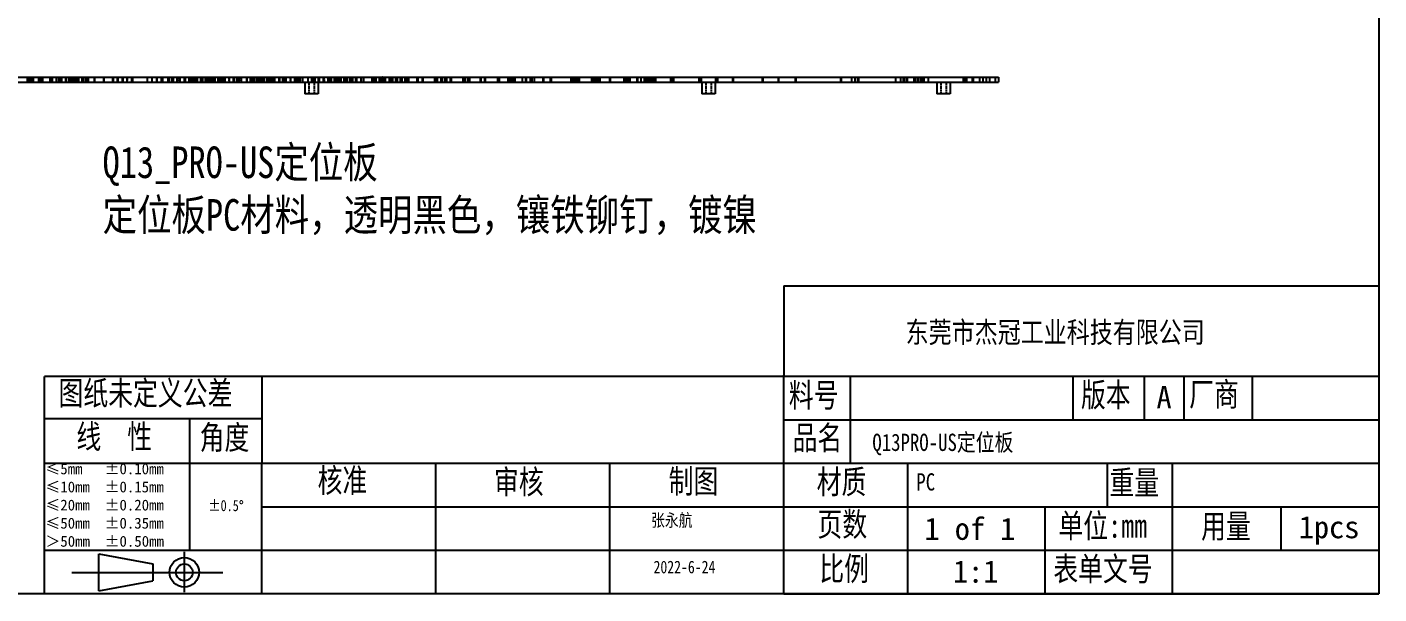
# Model space of a CAD drawing. Header units: inches. Extents: x 457 to 1932, y -186 to 238.
# Drawn here: x 688.7 to 1100, y -186.2 to -13.7 of the extents above; entities that cross this region are included whole.
import ezdxf

# ---------------------------------------------------------------- set-up
doc = ezdxf.new("R2010")
doc.units = ezdxf.units.IN
doc.header["$LTSCALE"] = 1.21
doc.header["$MEASUREMENT"] = 0
doc.linetypes.add('HIDDEN', pattern=[0.2, 0.1, -0.1])
doc.layers.get('0').update_dxf_attribs({"linetype": 'CONTINUOUS'})
doc.layers.add('DEFAULT_2', color=8, linetype='HIDDEN')
doc.layers.add('图框', color=7, linetype='CONTINUOUS')
doc.styles.get("Standard").update_dxf_attribs({"font": 'txt', "width": 0.8})

msp = doc.modelspace()

# ---------------------------------------------------------------- linework, layer by layer
at = {"color": 7, "linetype": 'Continuous'}
for p, q in [((1099.951, 236.866), (1099.951, -186.202)), ((543.121, -28.978), (796.767, -28.978)), ((543.121, -30.478), (796.767, -30.478)), ((732.007, -30.478), (732.007, -28.978)), ((732.864, -30.478), (732.864, -28.978)), ((733.204, -28.978), (733.204, -30.478)), ((734.315, -28.978), (734.315, -30.478)), ((773.282, -30.478), (773.282, -33.978)), ((777.282, -30.478), (777.282, -33.978)), ((795.885, -28.978), (795.885, -30.478)), ((796.768, -28.978), (796.768, -30.478)), ((796.989, -28.978), (984.212, -28.978)), ((796.989, -30.478), (984.212, -30.478)), ((797.184, -28.978), (797.184, -30.478)), ((862.194, -28.978), (862.194, -30.478)), ((875.485, -28.978), (875.485, -30.478)), ((876.485, -28.978), (876.485, -30.478)), ((877.485, -28.978), (877.485, -30.478)), ((894.006, -30.478), (894.006, -33.978)), ((898.006, -30.478), (898.006, -33.978)), ((939.485, -28.978), (939.485, -30.478)), ((940.485, -28.978), (940.485, -30.478)), ((941.485, -30.478), (941.485, -28.978)), ((954.445, -28.978), (954.445, -30.478)), ((956.16, -28.978), (956.16, -30.478)), ((959.81, -28.978), (959.81, -30.478)), ((961.525, -28.978), (961.525, -30.478)), ((965.51, -30.478), (965.51, -33.978)), ((969.51, -30.478), (969.51, -33.978)), ((979.51, -28.978), (979.51, -30.478)), ((980.51, -28.978), (980.51, -30.478)), ((981.512, -28.978), (981.512, -30.478)), ((983.212, -28.978), (983.212, -30.478)), ((984.212, -28.978), (984.212, -30.478)), ((777.282, -33.978), (773.282, -33.978)), ((776.782, -33.978), (773.782, -33.978)), ((898.006, -33.978), (894.006, -33.978)), ((897.506, -33.978), (894.506, -33.978)), ((969.51, -33.978), (965.51, -33.978)), ((969.01, -33.978), (966.01, -33.978)), ((918.922, -92.445), (1099.951, -92.445)), ((918.922, -186.202), (918.922, -119.656)), ((998.44, -186.202), (998.44, -159.742)), ((1070.159, -172.972), (1070.159, -159.742)), ((710.609, -173.959), (726.995, -177.081)), ((710.609, -185.278), (710.609, -173.959)), ((736.585, -173.337), (736.585, -185.662)), ((702.352, -179.619), (748.261, -179.619)), ((726.995, -177.081), (726.995, -182.157)), ((710.609, -185.278), (726.995, -182.157)), ((1099.951, -186.202), (457.205, -186.202)), ((918.922, -186.202), (1099.951, -186.202))]:
    msp.add_line(p, q, dxfattribs=at)
for p, q in [((918.922, -92.445), (918.922, -119.656)), ((694.012, -186.202), (694.012, -120.052)), ((918.922, -120.052), (694.012, -120.052)), ((694.012, -186.202), (694.012, -120.052)), ((760.162, -120.052), (760.162, -146.512)), ((1099.951, -120.052), (918.922, -120.052)), ((939.137, -120.052), (939.137, -146.512)), ((1006.806, -120.052), (1006.806, -133.282)), ((1028.547, -120.052), (1028.547, -133.282)), ((1040.625, -120.052), (1040.625, -133.282)), ((1061.339, -120.052), (1061.339, -133.282)), ((760.162, -132.886), (694.012, -132.886)), ((738.112, -132.886), (738.112, -172.972)), ((1099.951, -133.282), (918.922, -133.282)), ((760.162, -146.512), (694.012, -146.512)), ((1099.951, -146.512), (760.162, -146.512)), ((760.162, -186.202), (760.162, -146.512)), ((813.082, -186.202), (813.082, -146.512)), ((866.002, -186.202), (866.002, -146.512)), ((956.519, -146.512), (956.519, -186.202)), ((1017.239, -146.512), (1017.239, -159.742)), ((1037.023, -146.512), (1037.023, -186.202)), ((1099.951, -159.742), (760.162, -159.742)), ((1099.951, -172.972), (694.012, -172.972))]:
    msp.add_line(p, q)
for radius in [4.509, 2.538]:
    msp.add_circle((736.585, -179.619), radius, dxfattribs=at)
at = {"layer": 'DEFAULT_2', "color": 8, "linetype": 'HIDDEN'}
for p, q in [((688.745, -28.978), (688.745, -30.478)), ((689.241, -30.478), (689.241, -28.978)), ((689.597, -28.978), (689.597, -30.478)), ((689.658, -28.978), (689.662, -30.478)), ((690.265, -30.478), (690.26, -28.978)), ((690.417, -28.978), (690.42, -30.478)), ((690.493, -28.978), (690.493, -30.478)), ((690.73, -30.478), (690.73, -28.978)), ((692.318, -30.478), (692.318, -28.978)), ((692.409, -28.978), (692.409, -30.478)), ((692.555, -28.978), (692.555, -30.478)), ((692.765, -30.478), (692.765, -28.978)), ((693.076, -30.478), (693.076, -28.978)), ((693.313, -28.978), (693.313, -30.478)), ((693.389, -28.978), (693.386, -30.478)), ((693.544, -29.469), (693.546, -28.978)), ((693.544, -29.969), (693.544, -29.469)), ((695.822, -28.978), (695.826, -30.478)), ((696.13, -30.478), (696.13, -28.978)), ((696.362, -28.978), (696.362, -30.478)), ((697.561, -28.978), (697.561, -30.478)), ((697.798, -30.478), (697.798, -28.978)), ((698.482, -30.478), (698.482, -28.978)), ((698.719, -28.978), (698.719, -30.478)), ((699.112, -28.978), (699.112, -30.478)), ((699.349, -30.478), (699.349, -28.978)), ((700.458, -28.978), (700.455, -30.478)), ((700.612, -29.469), (700.614, -28.978)), ((700.612, -29.969), (700.612, -29.469)), ((701.317, -28.978), (701.317, -30.478)), ((701.473, -28.978), (701.473, -30.478)), ((702.006, -30.478), (702.006, -28.978)), ((702.16, -28.978), (702.16, -30.478)), ((702.739, -30.478), (702.734, -28.978)), ((702.891, -28.978), (702.894, -30.478)), ((702.967, -28.978), (702.967, -30.478)), ((703.204, -30.478), (703.204, -28.978)), ((703.725, -28.978), (703.725, -30.478)), ((703.962, -30.478), (703.962, -28.978)), ((704.129, -30.478), (704.129, -28.978)), ((704.29, -28.978), (704.29, -30.478)), ((704.366, -28.978), (704.366, -30.478)), ((704.444, -30.478), (704.444, -28.978)), ((705.551, -30.478), (705.551, -28.978)), ((705.788, -28.978), (705.788, -30.478)), ((705.864, -28.978), (705.86, -30.478)), ((706.018, -29.469), (706.02, -28.978)), ((706.018, -29.969), (706.018, -29.469)), ((706.622, -28.978), (706.619, -30.478)), ((706.776, -29.469), (706.779, -28.978)), ((706.776, -29.969), (706.776, -29.469)), ((707.101, -30.478), (707.101, -28.978)), ((707.338, -28.978), (707.338, -30.478)), ((709.131, -28.978), (709.131, -30.478)), ((709.368, -30.478), (709.368, -28.978)), ((712.028, -28.978), (712.025, -30.478)), ((712.182, -29.469), (712.184, -28.978)), ((712.182, -29.969), (712.182, -29.469)), ((714.778, -28.978), (714.778, -30.478)), ((715.015, -30.478), (715.015, -28.978)), ((716.2, -28.978), (716.2, -30.478)), ((716.437, -30.478), (716.437, -28.978)), ((717.671, -28.978), (717.671, -30.478)), ((717.75, -28.978), (717.75, -30.478)), ((717.826, -28.978), (717.826, -30.478)), ((717.988, -30.478), (717.988, -28.978)), ((719.096, -28.978), (719.093, -30.478)), ((719.251, -29.469), (719.253, -28.978)), ((719.251, -29.969), (719.251, -29.469)), ((720.645, -30.478), (720.645, -28.978)), ((720.799, -28.978), (720.799, -30.478)), ((725.276, -29.987), (725.273, -30.478)), ((725.276, -29.487), (725.276, -29.987)), ((725.43, -30.478), (725.433, -28.978)), ((726.688, -29.987), (726.686, -30.478)), ((726.688, -29.487), (726.688, -29.987)), ((726.843, -30.478), (726.846, -28.978)), ((728.108, -28.978), (728.108, -30.478)), ((728.346, -30.478), (728.346, -28.978)), ((729.521, -28.978), (729.521, -30.478)), ((729.758, -30.478), (729.758, -28.978)), ((729.997, -28.978), (729.997, -30.478)), ((731.527, -29.987), (731.525, -30.478)), ((731.527, -29.487), (731.527, -29.987)), ((731.681, -30.478), (731.685, -28.978)), ((732.658, -28.978), (732.658, -30.478)), ((733.014, -30.478), (733.014, -28.978)), ((734.36, -28.978), (734.36, -30.478)), ((734.597, -30.478), (734.597, -28.978)), ((735.162, -29.987), (735.159, -30.478)), ((735.162, -29.487), (735.162, -29.987)), ((735.316, -30.478), (735.319, -28.978)), ((736.599, -30.478), (736.599, -28.978)), ((736.636, -28.978), (736.636, -30.478)), ((736.83, -28.978), (736.83, -30.478)), ((736.874, -28.978), (736.874, -30.478)), ((737.994, -28.978), (737.994, -30.478)), ((738.232, -30.478), (738.232, -28.978)), ((738.735, -30.478), (738.735, -28.978)), ((738.972, -28.978), (738.972, -30.478)), ((739.136, -30.478), (739.136, -28.978)), ((739.29, -28.978), (739.29, -30.478)), ((739.616, -28.978), (739.616, -30.478)), ((739.972, -30.478), (739.972, -28.978)), ((740.147, -30.478), (740.147, -28.978)), ((740.264, -28.978), (740.264, -30.478)), ((740.385, -28.978), (740.385, -30.478)), ((740.619, -30.478), (740.619, -28.978)), ((741.65, -30.478), (741.647, -28.978)), ((741.802, -28.978), (741.807, -30.478)), ((741.966, -28.978), (741.966, -30.478)), ((742.203, -30.478), (742.203, -28.978)), ((743.063, -30.478), (743.06, -28.978)), ((743.378, -30.478), (743.378, -28.978)), ((743.734, -28.978), (743.734, -30.478)), ((743.909, -29.987), (743.906, -30.478)), ((743.909, -29.487), (743.909, -29.987)), ((744.063, -30.478), (744.066, -28.978)), ((744.233, -30.478), (744.233, -28.978)), ((744.589, -28.978), (744.589, -30.478)), ((744.986, -30.478), (744.986, -28.978)), ((745.223, -28.978), (745.223, -30.478)), ((745.321, -29.987), (745.319, -30.478)), ((745.321, -29.487), (745.321, -29.987)), ((745.323, -30.478), (745.323, -28.978)), ((745.45, -30.478), (745.45, -28.978)), ((745.476, -30.478), (745.479, -28.978)), ((745.554, -28.978), (745.554, -30.478)), ((745.604, -28.978), (745.604, -30.478)), ((745.888, -28.978), (745.888, -30.478)), ((746.741, -28.978), (746.741, -30.478)), ((746.849, -30.478), (746.849, -28.978)), ((746.979, -30.478), (746.979, -28.978)), ((747.086, -30.478), (747.086, -28.978)), ((747.124, -28.978), (747.124, -30.478)), ((747.355, -30.478), (747.355, -28.978)), ((747.82, -28.978), (747.82, -30.478)), ((747.902, -30.478), (747.899, -28.978)), ((748.053, -28.978), (748.058, -30.478)), ((748.154, -28.978), (748.154, -30.478)), ((748.176, -30.478), (748.176, -28.978)), ((748.28, -28.978), (748.28, -30.478)), ((748.391, -30.478), (748.391, -28.978)), ((748.517, -30.478), (748.517, -28.978)), ((748.621, -30.478), (748.621, -28.978)), ((748.858, -28.978), (748.858, -30.478)), ((748.888, -28.978), (748.888, -30.478)), ((750.16, -29.987), (750.158, -30.478)), ((750.16, -29.487), (750.16, -29.987)), ((750.314, -30.478), (750.318, -28.978)), ((751.536, -30.478), (751.533, -28.978)), ((751.688, -28.978), (751.693, -30.478)), ((752.592, -30.478), (752.592, -28.978)), ((752.829, -28.978), (752.829, -30.478)), ((752.993, -28.978), (752.993, -30.478)), ((753.23, -30.478), (753.23, -28.978)), ((753.795, -29.987), (753.792, -30.478)), ((753.795, -29.487), (753.795, -29.987)), ((753.949, -30.478), (753.952, -28.978)), ((755.505, -28.978), (755.505, -30.478)), ((755.659, -30.478), (755.659, -28.978)), ((756.627, -28.978), (756.627, -30.478)), ((756.865, -30.478), (756.865, -28.978)), ((757.368, -30.478), (757.368, -28.978)), ((757.605, -28.978), (757.605, -30.478)), ((757.769, -30.478), (757.769, -28.978)), ((757.923, -28.978), (757.923, -30.478)), ((758.78, -30.478), (758.78, -28.978)), ((758.906, -30.478), (758.906, -28.978)), ((759.018, -28.978), (759.018, -30.478)), ((759.143, -28.978), (759.143, -30.478)), ((759.247, -30.478), (759.247, -28.978)), ((759.603, -28.978), (759.603, -30.478)), ((760.062, -28.978), (760.062, -30.478)), ((760.283, -30.478), (760.28, -28.978)), ((760.299, -28.978), (760.299, -30.478)), ((760.337, -30.478), (760.337, -28.978)), ((760.437, -29.487), (760.438, -29.987)), ((760.438, -29.987), (760.44, -30.478)), ((760.568, -28.978), (760.568, -30.478)), ((760.599, -28.978), (760.599, -30.478)), ((760.836, -30.478), (760.836, -28.978)), ((761.696, -30.478), (761.693, -28.978)), ((761.819, -28.978), (761.819, -30.478)), ((761.85, -29.487), (761.85, -29.987)), ((761.85, -29.987), (761.852, -30.478)), ((761.863, -28.978), (761.863, -30.478)), ((761.973, -30.478), (761.973, -28.978)), ((762.1, -30.478), (762.1, -28.978)), ((762.542, -29.987), (762.539, -30.478)), ((762.542, -29.487), (762.542, -29.987)), ((762.696, -30.478), (762.699, -28.978)), ((762.834, -28.978), (762.834, -30.478)), ((763.19, -30.478), (763.19, -28.978)), ((763.619, -30.478), (763.619, -28.978)), ((763.689, -28.978), (763.689, -30.478)), ((763.856, -28.978), (763.856, -30.478)), ((763.954, -29.987), (763.952, -30.478)), ((763.954, -29.487), (763.954, -29.987)), ((764.045, -30.478), (764.045, -28.978)), ((764.109, -30.478), (764.112, -28.978)), ((765.374, -28.978), (765.374, -30.478)), ((765.612, -30.478), (765.612, -28.978)), ((766.535, -30.478), (766.532, -28.978)), ((766.787, -28.978), (766.787, -30.478)), ((766.804, -30.478), (766.804, -28.978)), ((767.024, -30.478), (767.024, -28.978)), ((767.16, -28.978), (767.16, -30.478)), ((767.254, -30.478), (767.254, -28.978)), ((767.491, -28.978), (767.491, -30.478)), ((768.793, -29.987), (768.791, -30.478)), ((768.793, -29.487), (768.793, -29.987)), ((768.947, -30.478), (768.951, -28.978)), ((770.169, -30.478), (770.166, -28.978)), ((770.55, -28.978), (770.55, -30.478)), ((770.781, -30.478), (770.781, -28.978)), ((771.225, -30.478), (771.225, -28.978)), ((771.462, -28.978), (771.462, -30.478)), ((771.626, -28.978), (771.626, -30.478)), ((771.863, -30.478), (771.863, -28.978)), ((772.428, -29.987), (772.425, -30.478)), ((772.428, -29.487), (772.428, -29.987)), ((772.582, -30.478), (772.585, -28.978)), ((774.138, -28.978), (774.138, -30.478)), ((774.292, -30.478), (774.292, -28.978)), ((774.482, -30.478), (774.482, -33.978)), ((775.26, -28.978), (775.26, -30.478)), ((775.498, -30.478), (775.498, -28.978)), ((776.001, -30.478), (776.001, -28.978)), ((776.082, -30.478), (776.082, -33.978)), ((776.238, -28.978), (776.238, -30.478)), ((777.413, -30.478), (777.413, -28.978)), ((777.65, -28.978), (777.65, -30.478)), ((778.916, -30.478), (778.913, -28.978)), ((779.068, -28.978), (779.073, -30.478)), ((780.293, -30.478), (780.293, -28.978)), ((780.329, -30.478), (780.326, -28.978)), ((780.447, -28.978), (780.447, -30.478)), ((780.483, -29.487), (780.483, -29.987)), ((780.483, -29.987), (780.485, -30.478)), ((780.73, -30.478), (780.73, -28.978)), ((780.884, -28.978), (780.884, -30.478)), ((781.175, -29.987), (781.172, -30.478)), ((781.175, -29.487), (781.175, -29.987)), ((781.329, -30.478), (781.332, -28.978)), ((782.252, -30.478), (782.252, -28.978)), ((782.489, -28.978), (782.489, -30.478)), ((782.587, -29.987), (782.585, -30.478)), ((782.587, -29.487), (782.587, -29.987)), ((782.742, -30.478), (782.745, -28.978)), ((783.123, -28.978), (783.123, -30.478)), ((783.361, -30.478), (783.361, -28.978)), ((783.56, -28.978), (783.56, -30.478)), ((783.797, -30.478), (783.797, -28.978)), ((784.007, -28.978), (784.007, -30.478)), ((784.245, -30.478), (784.245, -28.978)), ((785.168, -30.478), (785.165, -28.978)), ((785.319, -28.978), (785.324, -30.478)), ((785.42, -28.978), (785.42, -30.478)), ((785.657, -30.478), (785.657, -28.978)), ((785.887, -30.478), (785.887, -28.978)), ((786.124, -28.978), (786.124, -30.478)), ((786.888, -28.978), (786.888, -30.478)), ((787.426, -29.987), (787.424, -30.478)), ((787.426, -29.487), (787.426, -29.987)), ((787.58, -30.478), (787.584, -28.978)), ((787.888, -30.478), (787.888, -28.978)), ((788.802, -30.478), (788.799, -28.978)), ((788.888, -30.478), (788.888, -28.978)), ((788.954, -28.978), (788.959, -30.478)), ((790.259, -28.978), (790.259, -30.478)), ((790.496, -30.478), (790.496, -28.978)), ((791.061, -29.987), (791.058, -30.478)), ((791.061, -29.487), (791.061, -29.987)), ((791.215, -30.478), (791.218, -28.978)), ((793.75, -30.478), (793.75, -28.978)), ((793.893, -28.978), (793.893, -30.478)), ((793.987, -28.978), (793.987, -30.478)), ((794.13, -30.478), (794.13, -28.978)), ((794.186, -30.478), (794.186, -28.978)), ((794.423, -28.978), (794.423, -30.478)), ((794.634, -30.478), (794.634, -28.978)), ((794.871, -28.978), (794.871, -30.478)), ((796.046, -30.478), (796.046, -28.978)), ((796.283, -28.978), (796.283, -30.478)), ((796.301, -28.978), (796.301, -30.478)), ((796.663, -28.978), (796.663, -30.478)), ((796.989, -28.978), (796.767, -28.978)), ((796.767, -30.478), (796.989, -30.478)), ((796.817, -30.478), (796.817, -28.978)), ((797.099, -28.978), (797.099, -30.478)), ((797.253, -30.478), (797.253, -28.978)), ((797.549, -30.478), (797.546, -28.978)), ((797.701, -28.978), (797.706, -30.478)), ((798.962, -30.478), (798.959, -28.978)), ((799.114, -28.978), (799.118, -30.478)), ((799.363, -30.478), (799.363, -28.978)), ((799.517, -28.978), (799.517, -30.478)), ((799.808, -29.987), (799.805, -30.478)), ((799.808, -29.487), (799.808, -29.987)), ((799.962, -30.478), (799.965, -28.978)), ((800.885, -30.478), (800.885, -28.978)), ((801.122, -28.978), (801.122, -30.478)), ((801.22, -29.987), (801.218, -30.478)), ((801.22, -29.487), (801.22, -29.987)), ((801.375, -30.478), (801.378, -28.978)), ((802.193, -28.978), (802.193, -30.478)), ((802.43, -30.478), (802.43, -28.978)), ((802.64, -28.978), (802.64, -30.478)), ((802.878, -30.478), (802.878, -28.978)), ((803.801, -30.478), (803.798, -28.978)), ((803.952, -28.978), (803.957, -30.478)), ((804.053, -28.978), (804.053, -30.478)), ((804.29, -30.478), (804.29, -28.978)), ((804.519, -30.478), (804.519, -28.978)), ((804.757, -28.978), (804.757, -30.478)), ((807.435, -30.478), (807.432, -28.978)), ((807.587, -28.978), (807.592, -30.478)), ((808.881, -28.978), (808.881, -30.478)), ((809.081, -28.978), (809.081, -30.478)), ((812.781, -28.978), (812.781, -30.478)), ((812.819, -30.478), (812.819, -28.978)), ((812.981, -28.978), (812.981, -30.478)), ((813.056, -28.978), (813.056, -30.478)), ((813.267, -30.478), (813.267, -28.978)), ((813.504, -28.978), (813.504, -30.478)), ((814.679, -30.478), (814.679, -28.978)), ((814.916, -28.978), (814.916, -30.478)), ((815.732, -28.978), (815.732, -30.478)), ((815.886, -30.478), (815.886, -28.978)), ((816.182, -30.478), (816.179, -28.978)), ((816.334, -28.978), (816.339, -30.478)), ((817.595, -30.478), (817.592, -28.978)), ((817.747, -28.978), (817.751, -30.478)), ((821.282, -28.978), (821.282, -30.478)), ((821.482, -28.978), (821.482, -30.478)), ((821.681, -28.978), (821.681, -30.478)), ((821.881, -28.978), (821.881, -30.478)), ((822.681, -28.978), (822.681, -30.478)), ((822.881, -28.978), (822.881, -30.478)), ((823.081, -28.978), (823.081, -30.478)), ((823.281, -28.978), (823.281, -30.478)), ((826.581, -28.978), (826.581, -30.478)), ((826.781, -28.978), (826.781, -30.478)), ((827.931, -28.978), (827.931, -30.478)), ((828.131, -28.978), (828.131, -30.478)), ((831.831, -28.978), (831.831, -30.478)), ((832.031, -28.978), (832.031, -30.478)), ((832.501, -30.478), (832.501, -28.978)), ((835.082, -30.478), (835.082, -28.978)), ((835.282, -28.978), (835.282, -30.478)), ((835.481, -28.978), (835.481, -30.478)), ((835.681, -28.978), (835.681, -30.478)), ((836.289, -28.978), (836.289, -30.478)), ((836.881, -28.978), (836.881, -30.478)), ((837.081, -28.978), (837.081, -30.478)), ((839.339, -28.978), (839.339, -30.478)), ((840.332, -28.978), (840.332, -30.478)), ((840.532, -28.978), (840.532, -30.478)), ((841.731, -28.978), (841.731, -30.478)), ((841.931, -28.978), (841.931, -30.478)), ((842.131, -28.978), (842.131, -30.478)), ((842.331, -28.978), (842.331, -30.478)), ((843.128, -30.478), (843.128, -28.978)), ((845.631, -28.978), (845.631, -30.478)), ((845.831, -28.978), (845.831, -30.478)), ((847.881, -28.978), (847.881, -30.478)), ((848.081, -28.978), (848.081, -30.478)), ((848.181, -28.978), (848.181, -30.478)), ((854.132, -28.978), (854.132, -30.478)), ((854.161, -28.978), (854.161, -30.478)), ((854.332, -28.978), (854.332, -30.478)), ((854.461, -28.978), (854.461, -30.478)), ((854.831, -28.978), (854.831, -30.478)), ((855.131, -28.978), (855.131, -30.478)), ((855.431, -28.978), (855.431, -30.478)), ((855.931, -28.978), (855.931, -30.478)), ((856.131, -28.978), (856.131, -30.478)), ((856.181, -28.978), (856.181, -30.478)), ((856.481, -28.978), (856.481, -30.478)), ((856.681, -28.978), (856.681, -30.478)), ((860.431, -28.978), (860.431, -30.478)), ((860.631, -28.978), (860.631, -30.478)), ((861.111, -28.978), (861.111, -30.478)), ((861.411, -28.978), (861.411, -30.478)), ((861.681, -28.978), (861.681, -30.478)), ((861.711, -28.978), (861.711, -30.478)), ((861.881, -28.978), (861.881, -30.478)), ((862.461, -28.978), (862.461, -30.478)), ((862.761, -28.978), (862.761, -30.478)), ((862.961, -28.978), (862.961, -30.478)), ((865.931, -28.978), (865.931, -30.478)), ((866.131, -28.978), (866.131, -30.478)), ((870.281, -28.978), (870.281, -30.478)), ((870.481, -28.978), (870.481, -30.478)), ((870.687, -28.978), (870.687, -30.478)), ((870.781, -28.978), (870.781, -30.478)), ((870.887, -28.978), (870.887, -30.478)), ((871.531, -28.978), (871.531, -30.478)), ((871.831, -28.978), (871.831, -30.478)), ((872.131, -28.978), (872.131, -30.478)), ((874.231, -28.978), (874.231, -30.478)), ((874.431, -28.978), (874.431, -30.478)), ((876.561, -28.978), (876.561, -30.478)), ((876.761, -28.978), (876.761, -30.478)), ((877.061, -28.978), (877.061, -30.478)), ((877.811, -28.978), (877.811, -30.478)), ((878.111, -28.978), (878.111, -30.478)), ((878.411, -28.978), (878.411, -30.478)), ((878.781, -28.978), (878.781, -30.478)), ((879.081, -28.978), (879.081, -30.478)), ((879.281, -28.978), (879.281, -30.478)), ((879.481, -28.978), (879.481, -30.478)), ((879.681, -28.978), (879.681, -30.478)), ((879.731, -28.978), (879.731, -30.478)), ((879.931, -28.978), (879.931, -30.478)), ((884.487, -28.978), (884.487, -30.478)), ((884.687, -28.978), (884.687, -30.478)), ((885.061, -28.978), (885.061, -30.478)), ((885.361, -28.978), (885.361, -30.478)), ((893.081, -28.978), (893.081, -30.478)), ((893.281, -28.978), (893.281, -30.478)), ((893.481, -28.978), (893.481, -30.478)), ((893.814, -28.978), (893.814, -30.478)), ((895.206, -30.478), (895.206, -33.978)), ((896.806, -30.478), (896.806, -33.978)), ((898.114, -28.978), (898.114, -30.478)), ((898.531, -28.978), (898.531, -30.478)), ((898.731, -28.978), (898.731, -30.478)), ((903.362, -28.978), (903.362, -30.478)), ((903.562, -28.978), (903.562, -30.478)), ((912.331, -28.978), (912.331, -30.478)), ((912.531, -28.978), (912.531, -30.478)), ((917.162, -28.978), (917.162, -30.478)), ((917.362, -28.978), (917.362, -30.478)), ((922.411, -28.978), (922.411, -30.478)), ((922.611, -28.978), (922.611, -30.478)), ((936.211, -28.978), (936.211, -30.478)), ((936.411, -28.978), (936.411, -30.478)), ((941.461, -28.978), (941.461, -30.478)), ((941.661, -28.978), (941.661, -30.478)), ((953.014, -30.478), (953.014, -28.978)), ((955.261, -28.978), (955.261, -30.478)), ((955.461, -28.978), (955.461, -30.478)), ((956.469, -28.978), (956.469, -30.478)), ((958.51, -28.978), (958.51, -30.478)), ((958.81, -28.978), (958.81, -30.478)), ((959.519, -28.978), (959.519, -30.478)), ((960.511, -28.978), (960.511, -30.478)), ((960.711, -28.978), (960.711, -30.478)), ((961.21, -28.978), (961.21, -30.478)), ((961.27, -30.478), (961.27, -28.978)), ((962.975, -30.478), (962.975, -28.978)), ((966.71, -30.478), (966.71, -33.978)), ((968.31, -30.478), (968.31, -33.978)), ((973.51, -28.978), (973.51, -30.478)), ((973.754, -30.478), (973.754, -28.978)), ((973.81, -28.978), (973.81, -30.478)), ((974.311, -28.978), (974.311, -30.478)), ((974.511, -28.978), (974.511, -30.478)), ((976.21, -28.978), (976.21, -30.478)), ((976.51, -28.978), (976.51, -30.478)), ((978.518, -30.478), (978.518, -28.978)), ((980.518, -28.978), (980.516, -28.978)), ((980.518, -30.478), (980.516, -30.478)), ((984.212, -28.978), (984.216, -28.978)), ((984.212, -30.478), (984.216, -30.478))]:
    msp.add_line(p, q, dxfattribs=at)
for centre, radius, start, end in [((876.483, -29.034), 186.982, 179.98282, 180.36416), ((651.114, -30.511), 38.393, 0.04969, 0.43103), ((731.934, -30.511), 38.393, 179.56897, 179.95031), ((624.684, -29.706), 68.86, 359.56984, 359.78051), ((882.647, -29.034), 186.982, 179.98282, 180.36416), ((657.278, -30.511), 38.393, 0.04969, 0.43103), ((739.002, -30.511), 38.393, 179.56897, 179.95031), ((631.753, -29.706), 68.86, 359.56984, 359.78051), ((744.408, -30.511), 38.393, 179.56897, 179.95031), ((637.158, -29.706), 68.86, 359.56984, 359.78051), ((745.167, -30.511), 38.393, 179.56897, 179.95031), ((637.917, -29.706), 68.86, 359.56984, 359.78051), ((750.572, -30.511), 38.393, 179.56897, 179.95031), ((643.323, -29.706), 68.86, 359.56984, 359.78051), ((757.641, -30.511), 38.393, 179.56897, 179.95031), ((650.391, -29.706), 68.86, 359.56984, 359.78051), ((793.311, -29.751), 68.036, 179.56462, 179.77786), ((687.343, -28.945), 37.936, 359.56374, 359.94971), ((794.724, -29.751), 68.036, 179.56462, 179.77786), ((688.755, -28.945), 37.936, 359.56374, 359.94971), ((799.563, -29.751), 68.036, 179.56462, 179.77786), ((693.594, -28.945), 37.936, 359.56374, 359.94971), ((803.197, -29.751), 68.036, 179.56462, 179.77786), ((697.228, -28.945), 37.936, 359.56374, 359.94971), ((781.15, -28.945), 37.936, 180.05029, 180.43626), ((558.483, -30.422), 184.736, 359.98259, 0.36856), ((811.944, -29.751), 68.036, 179.56462, 179.77786), ((705.976, -28.945), 37.936, 359.56374, 359.94971), ((813.357, -29.751), 68.036, 179.56462, 179.77786), ((707.388, -28.945), 37.936, 359.56374, 359.94971), ((818.196, -29.751), 68.036, 179.56462, 179.77786), ((712.227, -28.945), 37.936, 359.56374, 359.94971), ((821.83, -29.751), 68.036, 179.56462, 179.77786), ((715.861, -28.945), 37.936, 359.56374, 359.94971), ((798.371, -28.945), 37.936, 180.05029, 180.43626), ((692.402, -29.751), 68.036, 0.22214, 0.43538), ((799.783, -28.945), 37.936, 180.05029, 180.43626), ((693.815, -29.751), 68.036, 0.22214, 0.43538), ((830.577, -29.751), 68.036, 179.56462, 179.77786), ((724.609, -28.945), 37.936, 359.56374, 359.94971), ((831.99, -29.751), 68.036, 179.56462, 179.77786), ((726.021, -28.945), 37.936, 359.56374, 359.94971), ((804.622, -28.945), 37.936, 180.05029, 180.43626), ((581.955, -30.422), 184.736, 359.98259, 0.36856), ((836.829, -29.751), 68.036, 179.56462, 179.77786), ((730.86, -28.945), 37.936, 359.56374, 359.94971), ((808.257, -28.945), 37.936, 180.05029, 180.43626), ((585.59, -30.422), 184.736, 359.98259, 0.36856), ((840.463, -29.751), 68.036, 179.56462, 179.77786), ((734.494, -28.945), 37.936, 359.56374, 359.94971), ((818.416, -28.945), 37.936, 180.05029, 180.43626), ((712.448, -29.751), 68.036, 0.22214, 0.43538), ((849.21, -29.751), 68.036, 179.56462, 179.77786), ((743.242, -28.945), 37.936, 359.56374, 359.94971), ((850.623, -29.751), 68.036, 179.56462, 179.77786), ((744.654, -28.945), 37.936, 359.56374, 359.94971), ((855.462, -29.751), 68.036, 179.56462, 179.77786), ((749.493, -28.945), 37.936, 359.56374, 359.94971), ((859.096, -29.751), 68.036, 179.56462, 179.77786), ((753.127, -28.945), 37.936, 359.56374, 359.94971), ((867.843, -29.751), 68.036, 179.56462, 179.77786), ((761.875, -28.945), 37.936, 359.56374, 359.94971), ((869.256, -29.751), 68.036, 179.56462, 179.77786), ((763.287, -28.945), 37.936, 359.56374, 359.94971)]:
    msp.add_arc(centre, radius, start, end, dxfattribs=at)

# ---------------------------------------------------------------- texts
at = {"color": 4}
for s, p in [('A ', (1032.282, -129.679)), ('1 of 1', (961.719, -169.743)), (' 1pcs ', (1070.984, -169.237)), (' 1:1 ', (965.764, -182.762))]:
    msp.add_text(s, height=6.7674, dxfattribs=at).set_placement(p)
at = {"attachment_point": 1}
for s, width, insert, char_height, own_width in [('{\\fSimSun|b0|i0|c134|p2;\\C6;东莞市杰冠工业科技有限公司}', 309.71241, (955.992, -103.34), 6.41347, 468.59568), ('图纸未定义公差', 42.06969, (698.32, -121.44), 7.2656, 61.84244), ('料号', 12.71233, (920.45, -122.078), 7.2656, 18.68713), ('版本', 11.56407, (1009.306, -121.984), 7.2656, 16.99918), ('厂商', 13.00425, (1042.222, -121.794), 7.2656, 19.11625), ('线  性', 20.42102, (703.756, -134.658), 7.2656, 30.0189), ('角度', 12.87107, (741.242, -134.931), 7.2656, 18.92047), ('品名', 11.94004, (921.586, -135.053), 7.2656, 17.55185), ('{\\C1;Q13PRO-US\\fSimSun|b0|i0|c134|p2;定位板}', 11.94004, (945.855, -137.437), 5.25, 69.28415), ('{\\fSimSun|b0|i0|c134|p2;\\W1;≤5mm   %%P0.10mm\\P≤10mm  %%P0.15mm\\P≤20mm  %%P0.20mm\\P≤50mm  %%P0.35mm\\P＞50mm  %%P0.50mm}', 29.7619, (694.362, -146.464), 3.3075, 43.74999), ('核准', 15.50786, (777.129, -147.997), 7.2656, 22.79655), ('审核', 16.02632, (830.757, -148.439), 7.2656, 23.55869), ('制图', 11.87274, (883.902, -148.271), 7.2656, 17.45293), ('材质', 12.24433, (928.926, -148.431), 7.2656, 17.99916), ('重量', 12.95607, (1017.977, -148.676), 7.2656, 19.04542), ('{\\fSimSun|b0|i0|c134|p2;\\C1;PC}', 11.94004, (959.23, -149.469), 5.25, 55.47942), ('%%P0.5{\\fISOCPEUR|b0|i0|c0|p34;%%D}', 5.5221, (743.939, -157.6), 3.38379, 8.11749), ('页数', 13.07762, (929.171, -161.364), 7.2656, 19.2241), ('{\\fSimSun|b0|i0|c134|p2;\\C7;张永航}', 11.94004, (878.575, -161.846), 3.84, 55.47942), ('单位:', 14.39308, (1002.47, -161.806), 7.2656, 21.15782), ('单位:{\\C4;mm}', 21.21435, (1002.47, -161.806), 7.26564, 31.18509), ('用量', 13.6999, (1045.856, -161.929), 7.2656, 20.13885), ('2022-6-24', 11.94004, (879.302, -176.072), 3.84, 55.47942), ('比例', 13.69507, (929.734, -174.87), 7.2656, 20.13175), ('表单文号', 23.87407, (1000.895, -174.933), 7.2656, 35.09489)]:
    msp.add_mtext_dynamic_manual_height_columns(s, width=width, gutter_width=1, heights=[0], dxfattribs=dict(at, insert=insert, char_height=char_height)).dxf.set("width", own_width)
at = {"layer": '图框', "lineweight": 0, "insert": (711.722, -50.044), "char_height": 9.6, "width": 228.28908, "attachment_point": 1}
msp.add_mtext('{\\fSimSun|b0|i0|c134|p54;\\C1;Q13_PRO-US定位板\\P定位板PC材料，透明黑色，镶铁铆钉，镀镍}', dxfattribs=at)

doc.saveas('drawing.dxf')
